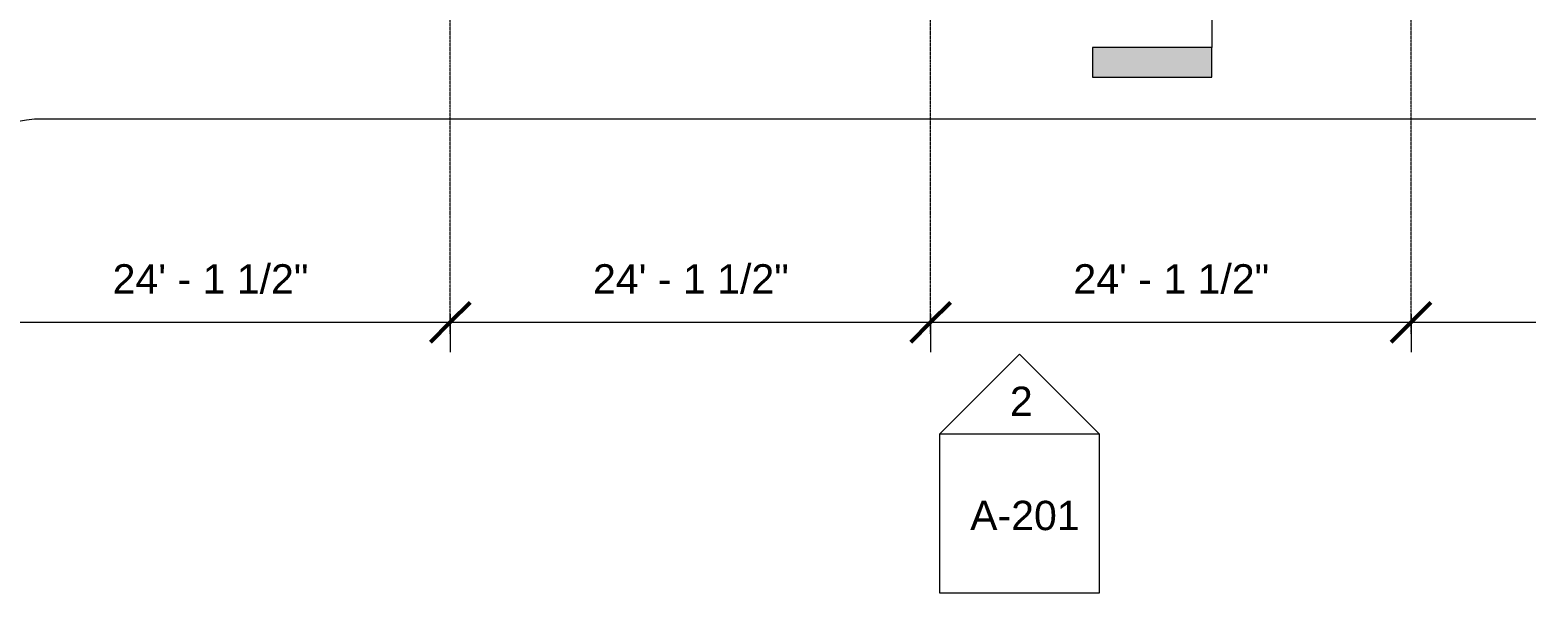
# Model space of a CAD drawing. Header units: inches. Extents: x 21753 to 28474, y -23238 to -20311.
# Drawn here: x 23701 to 24603, y -23238 to -22898 of the extents above; entities that cross this region are included whole.
import ezdxf

# ---------------------------------------------------------------- set-up
doc = ezdxf.new("R2010")
doc.units = ezdxf.units.IN
doc.header["$MEASUREMENT"] = 0
doc.linetypes.add('Grid Line 1_2_', pattern=[0.875, 0.5, -0.125, 0.125, -0.125])
for name, color, linetype, lineweight in [('A-ANNO-DIMS', 211, 'Continuous', 9), ('A-ANNO-DIMS-192', 211, 'Continuous', 9), ('Conc', 7, 'Continuous', 9), ('EOP-PR', 4, 'Continuous', 9), ('G-ANNO-SYMB', 111, 'Continuous', 9), ('S-GRID', 1, 'Continuous', 9)]:
    doc.layers.add(name, color=color, linetype=linetype, lineweight=lineweight)
doc.styles.add('Arial_1', font='arial.ttf', dxfattribs={"height": 17.703593})
doc.dimstyles.new('Linear_-_3_32__Arial', dxfattribs={"dimscale": 12, "dimtxt": 18, "dimasz": 2, "dimexe": 1.5, "dimexo": 1, "dimgap": 1, "dimtad": 1, "dimrnd": 0.25, "dimzin": 1, "dimdsep": 46, "dimlunit": 4, "dimtxsty": 'Arial_1', "dimblk1": 'OBLIQUE', "dimblk2": 'OBLIQUE', "dimsah": 1, "dimcen": 0.09, "dimdle": 1.5, "dimazin": 0, "dimtfac": 1, "dimtdec": 4, "dimtix": 1, "dimtmove": 0, "dimatfit": 3, "dimfxl": 1, "dimtvp": 1, "dimtfill": 1, "dimfrac": 2, "dimtolj": 1, "dimtzin": 0, "dimarcsym": 2})

# ---------------------------------------------------------------- blocks, each defined once
blk = doc.blocks.new('Elevation - Detail Number-93309-First Floor Plan')
at = {"layer": 'G-ANNO-SYMB'}
for p, q in [((-0.25, -0.25), (-0.25, 0.25)), ((-0.25, 0.25), (0.25, 0.25)), ((0.25, 0.25), (0.25, -0.25)), ((0.25, -0.25), (-0.25, -0.25))]:
    blk.add_line(p, q, dxfattribs=at)
blk = doc.blocks.new('Elevation - Detail Number-93036-First Floor Plan')
at = {"layer": 'G-ANNO-SYMB'}
for p, q in [((0, 0.25), (-0.25, 0)), ((0.25, 0), (0, 0.25)), ((-0.25, 0), (0.25, 0))]:
    blk.add_line(p, q, dxfattribs=at)
blk = doc.blocks.new('DIMBLOCK39-First Floor Plan')
at = {"layer": 'A-ANNO-DIMS-192', "lineweight": 50}
for p, q in [((23664.89, -23074.53), (23676.89, -23062.53)), ((23954.39, -23074.53), (23966.39, -23062.53)), ((23664.89, -23074.53), (23652.89, -23086.53)), ((23954.39, -23074.53), (23942.39, -23086.53))]:
    blk.add_line(p, q, dxfattribs=at)
at = {"layer": 'A-ANNO-DIMS-192'}
for p, q in [((23664.89, -23069.56), (23664.89, -23092.53)), ((23664.89, -23074.53), (23664.89, -23069.56)), ((23954.39, -23069.56), (23954.39, -23092.53)), ((23954.39, -23074.53), (23954.39, -23069.56)), ((23664.89, -23074.53), (23954.39, -23074.53))]:
    blk.add_line(p, q, dxfattribs=at)
at = {"layer": 'A-ANNO-DIMS-192', "color": 0, "insert": (23750.93, -23039.56), "char_height": 17.7036, "width": 140.8985, "attachment_point": 1, "line_spacing_factor": 0.938532, "style": 'Arial_1', "bg_fill": 3, "box_fill_scale": 1.25, "bg_fill_color": 0, "bg_fill_transparency": 0}
blk.add_mtext('24\' - 1 1/2"', dxfattribs=at)
blk = doc.blocks.new('_Oblique')
at = {"color": 0, "linetype": 'ByBlock', "lineweight": -2}
blk.add_line((-0.5, -0.5), (0.5, 0.5), dxfattribs=at)
blk = doc.blocks.new('DIMBLOCK40-First Floor Plan')
at = {"layer": 'A-ANNO-DIMS-192', "lineweight": 50}
for p, q in [((23954.39, -23074.53), (23966.39, -23062.53)), ((24243.89, -23074.53), (24255.89, -23062.53)), ((23954.39, -23074.53), (23942.39, -23086.53)), ((24243.89, -23074.53), (24231.89, -23086.53))]:
    blk.add_line(p, q, dxfattribs=at)
at = {"layer": 'A-ANNO-DIMS-192'}
for p, q in [((23954.39, -23069.56), (23954.39, -23092.53)), ((23954.39, -23074.53), (23954.39, -23069.56)), ((24243.89, -23069.56), (24243.89, -23092.53)), ((24243.89, -23074.53), (24243.89, -23069.56)), ((23954.39, -23074.53), (24243.89, -23074.53))]:
    blk.add_line(p, q, dxfattribs=at)
at = {"layer": 'A-ANNO-DIMS-192', "color": 0, "insert": (24040.43, -23039.56), "char_height": 17.7036, "width": 140.8985, "attachment_point": 1, "line_spacing_factor": 0.938532, "style": 'Arial_1', "bg_fill": 3, "box_fill_scale": 1.25, "bg_fill_color": 0, "bg_fill_transparency": 0}
blk.add_mtext('24\' - 1 1/2"', dxfattribs=at)
blk = doc.blocks.new('DIMBLOCK41-First Floor Plan')
at = {"layer": 'A-ANNO-DIMS-192', "lineweight": 50}
for p, q in [((24243.89, -23074.53), (24255.89, -23062.53)), ((24533.39, -23074.53), (24545.39, -23062.53)), ((24243.89, -23074.53), (24231.89, -23086.53)), ((24533.39, -23074.53), (24521.39, -23086.53))]:
    blk.add_line(p, q, dxfattribs=at)
at = {"layer": 'A-ANNO-DIMS-192'}
for p, q in [((24243.89, -23069.56), (24243.89, -23092.53)), ((24243.89, -23074.53), (24243.89, -23069.56)), ((24533.39, -23069.56), (24533.39, -23092.53)), ((24533.39, -23074.53), (24533.39, -23069.56)), ((24243.89, -23074.53), (24533.39, -23074.53))]:
    blk.add_line(p, q, dxfattribs=at)
at = {"layer": 'A-ANNO-DIMS-192', "color": 0, "insert": (24329.93, -23039.56), "char_height": 17.7036, "width": 140.8985, "attachment_point": 1, "line_spacing_factor": 0.938532, "style": 'Arial_1', "bg_fill": 3, "box_fill_scale": 1.25, "bg_fill_color": 0, "bg_fill_transparency": 0}
blk.add_mtext('24\' - 1 1/2"', dxfattribs=at)
blk = doc.blocks.new('DIMBLOCK42-First Floor Plan')
at = {"layer": 'A-ANNO-DIMS-192', "lineweight": 50}
for p, q in [((24533.39, -23074.53), (24545.39, -23062.53)), ((24822.89, -23074.53), (24834.89, -23062.53)), ((24533.39, -23074.53), (24521.39, -23086.53)), ((24822.89, -23074.53), (24810.89, -23086.53))]:
    blk.add_line(p, q, dxfattribs=at)
at = {"layer": 'A-ANNO-DIMS-192'}
for p, q in [((24533.39, -23069.56), (24533.39, -23092.53)), ((24533.39, -23074.53), (24533.39, -23069.56)), ((24822.89, -23069.56), (24822.89, -23092.53)), ((24822.89, -23074.53), (24822.89, -23069.56)), ((24533.39, -23074.53), (24822.89, -23074.53))]:
    blk.add_line(p, q, dxfattribs=at)
at = {"layer": 'A-ANNO-DIMS-192', "color": 0, "insert": (24619.43, -23039.56), "char_height": 17.7036, "width": 140.8985, "attachment_point": 1, "line_spacing_factor": 0.938532, "style": 'Arial_1', "bg_fill": 3, "box_fill_scale": 1.25, "bg_fill_color": 0, "bg_fill_transparency": 0}
blk.add_mtext('24\' - 1 1/2"', dxfattribs=at)
blk = doc.blocks.new('Section - 3_32_ x 3_8_-18514-First Floor Plan')
at = {"layer": 'G-ANNO-SYMB'}
blk.add_hatch(color=256, dxfattribs=at).paths.add_polyline_path([(0, 0.375), (0, 0), (-0.09375, 0), (-0.09375, 0.375)], flags=0)
for p, q in [((0, 0.375), (-0.09375, 0.375)), ((-0.09375, 0.375), (-0.09375, 0)), ((0, 0), (0, 0.375)), ((-0.09375, 0), (0, 0))]:
    blk.add_line(p, q, dxfattribs=at)

msp = doc.modelspace()

# ---------------------------------------------------------------- linework, layer by layer
at = {"layer": 'Conc'}
msp.add_line((26159.494, -22952.067), (23703.903, -22952.067), dxfattribs=at)
at = {"layer": 'EOP-PR'}
msp.add_arc((23750.973, -23308.977), 360, 97.512883, 110, dxfattribs=at)
at = {"layer": 'G-ANNO-SYMB'}
msp.add_line((24413.424, -21003.077), (24413.424, -22908.84), dxfattribs=at)
at = {"layer": 'S-GRID', "linetype": 'Grid Line 1_2_'}
for p, q in [((23954.39, -23081.576), (23954.39, -20779.921)), ((24243.89, -23081.576), (24243.89, -20779.921)), ((24533.39, -23081.576), (24533.39, -20779.921))]:
    msp.add_line(p, q, dxfattribs=at)

# ---------------------------------------------------------------- block references
at = {"layer": 'G-ANNO-SYMB', "xscale": 191.9999999999999, "yscale": 191.9999999999999, "zscale": 191.9999999999999, "rotation": 89.99999999999947}
msp.add_blockref('Section - 3_32_ x 3_8_-18514-First Floor Plan', (24413.424, -22908.84), dxfattribs=at)
at = {"layer": 'G-ANNO-SYMB', "xscale": 191.9999999999999, "yscale": 191.9999999999999, "zscale": 191.9999999999999}
for name, p in [('Elevation - Detail Number-93036-First Floor Plan', (24297.486, -23141.769)), ('Elevation - Detail Number-93309-First Floor Plan', (24297.486, -23189.769))]:
    msp.add_blockref(name, p, dxfattribs=at)

# ---------------------------------------------------------------- next in the draw order: texts
at = {"layer": 'G-ANNO-SYMB', "attachment_point": 2, "line_spacing_factor": 0.938532, "style": 'Arial_1', "bg_fill": 3, "box_fill_scale": 1.25, "bg_fill_color": 0, "bg_fill_transparency": 0}
for s, insert, char_height, width in [('2', (24298.522, -23113.323), 17.704, 16.416), ('A-201', (24300.681, -23182.142), 17.7036, 78.624)]:
    msp.add_mtext(s, dxfattribs=dict(at, insert=insert, char_height=char_height, width=width))

# ---------------------------------------------------------------- next in the draw order: dimensions: what is measured, and where the dimension line sits
at = {"layer": 'A-ANNO-DIMS'}
dim = msp.add_linear_dim(base=(23954.39, -23074.529), p1=(23664.89, -23057.559), p2=(23954.39, -23057.559), dimstyle='Linear_-_3_32__Arial', override={"dimpost": '<>', "dimfxl": 289.5}, dxfattribs=at)
dim.commit()
dim.dimension.update_dxf_attribs({"geometry": 'DIMBLOCK39-First Floor Plan', "text_midpoint": (23809.64, -23053.376)})

# ---------------------------------------------------------------- next in the draw order: dimensions: what is measured, and where the dimension line sits
dim = msp.add_linear_dim(base=(24243.89, -23074.529), p1=(23954.39, -23057.559), p2=(24243.89, -23057.559), dimstyle='Linear_-_3_32__Arial', override={"dimpost": '<>', "dimfxl": 289.5}, dxfattribs=at)
dim.commit()
dim.dimension.update_dxf_attribs({"geometry": 'DIMBLOCK40-First Floor Plan', "text_midpoint": (24099.14, -23053.376)})

# ---------------------------------------------------------------- next in the draw order: dimensions: what is measured, and where the dimension line sits
dim = msp.add_linear_dim(base=(24533.39, -23074.529), p1=(24243.89, -23057.559), p2=(24533.39, -23057.559), dimstyle='Linear_-_3_32__Arial', override={"dimpost": '<>', "dimfxl": 289.5}, dxfattribs=at)
dim.commit()
dim.dimension.update_dxf_attribs({"geometry": 'DIMBLOCK41-First Floor Plan', "text_midpoint": (24388.64, -23053.376)})

# ---------------------------------------------------------------- next in the draw order: dimensions: what is measured, and where the dimension line sits
dim = msp.add_linear_dim(base=(24822.89, -23074.529), p1=(24533.39, -23057.559), p2=(24822.89, -23057.559), dimstyle='Linear_-_3_32__Arial', override={"dimpost": '<>', "dimfxl": 289.5}, dxfattribs=at)
dim.commit()
dim.dimension.update_dxf_attribs({"geometry": 'DIMBLOCK42-First Floor Plan', "text_midpoint": (24678.14, -23053.376)})

doc.saveas('drawing.dxf')
